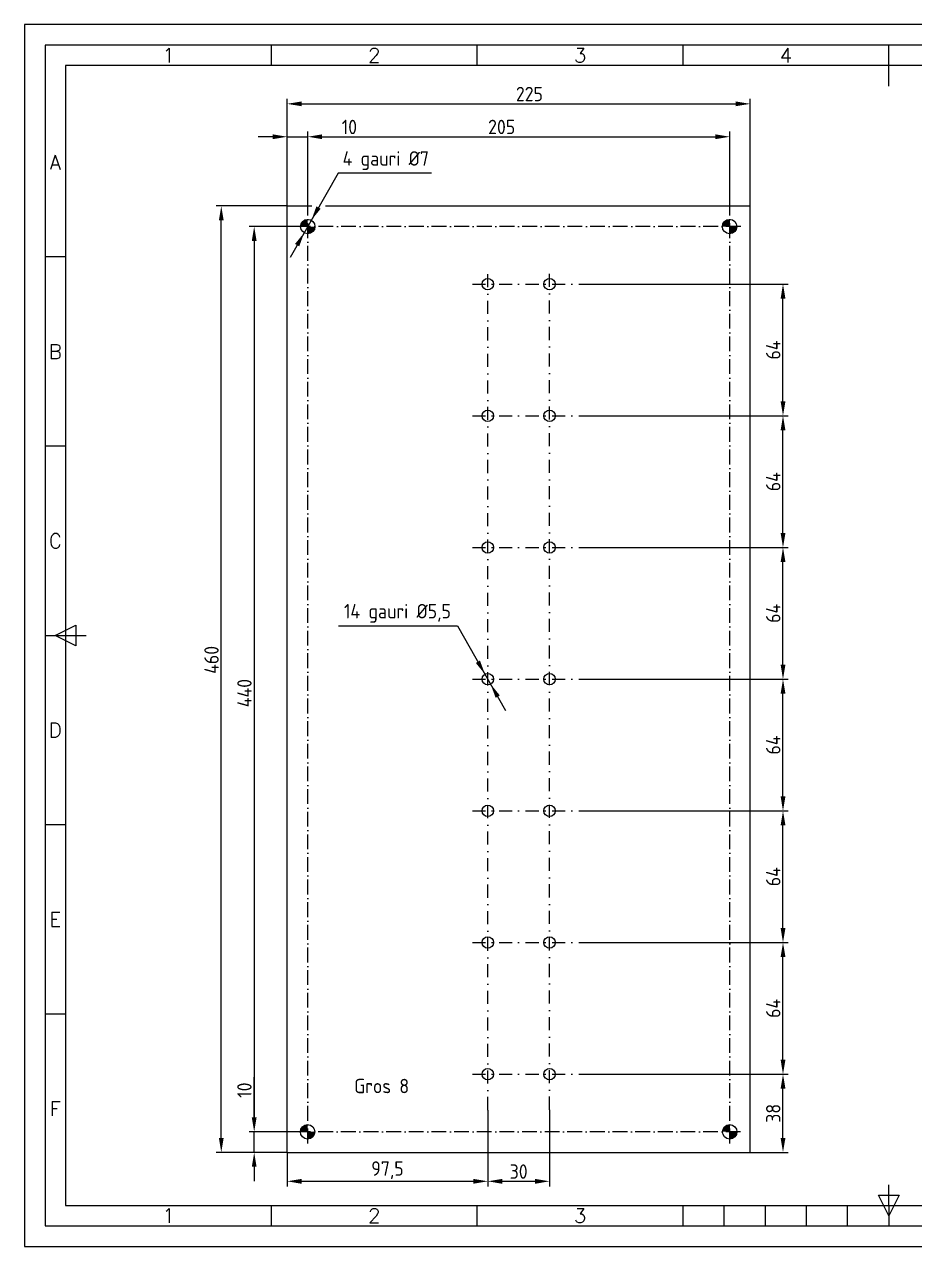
# Model space of a CAD drawing. Header units: millimetres. Extents: x 173 to 1013, y 10 to 307.
# Drawn here: x 592.9 to 809.1, y 10.1 to 307.1 of the extents above; entities that cross this region are included whole.
import ezdxf
from ezdxf.enums import TextEntityAlignment as Align

# ---------------------------------------------------------------- set-up
doc = ezdxf.new("R2010")
doc.units = ezdxf.units.MM
doc.linetypes.add('ACAD_ISO10W100', pattern=[18, 12, -3, 0, -3])
doc.linetypes.add('DASHDOT2', pattern=[12.7, 6.35, -3.175, 0, -3.175])
for name, color, linetype in [('AXE', 1, 'DASHDOT2'), ('COTE', 1, 'Continuous'), ('LIN_GR', 3, 'Continuous')]:
    doc.layers.add(name, color=color, linetype=linetype)
doc.styles.add('ISO', font='SIMPLEX.shx')
doc.styles.add('ISOCP', font='SIMPLEX.SHX')
doc.styles.add('ISOCPR', font='isocpr.shx')
doc.dimstyles.new('ISO-25', dxfattribs={"dimtxt": 2.5, "dimasz": 2.5, "dimexe": 1.25, "dimexo": 0.625, "dimtad": 1, "dimtxsty": 'Standard', "dimcen": 2.5, "dimadec": 0, "dimazin": 0, "dimtfac": 1, "dimtmove": 0, "dimatfit": 3, "dimfxl": 1, "dimarcsym": 0})

# ---------------------------------------------------------------- blocks, each defined once
blk = doc.blocks.new('*D27')
at = {"color": 1, "transparency": 16777216}
for p, q in [((656.68, 263), (639.43, 263)), ((640.68, 36.5), (640.68, 259.5)), ((656.68, 33), (639.43, 33))]:
    blk.add_line(p, q, dxfattribs=at)
for points in [[(640.1, 259.5), (641.26, 259.5), (640.68, 263)], [(640.1, 36.5), (641.26, 36.5), (640.68, 33)]]:
    blk.add_solid(points, dxfattribs=at)
at = {"layer": 'Defpoints', "color": 0, "transparency": 16777216}
for p in [(640.68, 263), (656.68, 263), (656.68, 33)]:
    blk.add_point(p, dxfattribs=at)
at = {"color": 1, "transparency": 16777216, "insert": (638.31, 152.69), "char_height": 3.5, "attachment_point": 5, "rotation": 90, "style": 'ISOCPR'}
blk.add_mtext('460', dxfattribs=at)
blk = doc.blocks.new('*D22')
at = {"color": 1, "transparency": 16777216}
for p, q in [((658.73, 258), (647.43, 258)), ((648.68, 254.5), (648.68, 41.5)), ((658.69, 38), (647.43, 38))]:
    blk.add_line(p, q, dxfattribs=at)
for points in [[(648.1, 254.5), (649.26, 254.5), (648.68, 258)], [(648.1, 41.5), (649.26, 41.5), (648.68, 38)]]:
    blk.add_solid(points, dxfattribs=at)
at = {"layer": 'Defpoints', "color": 0, "transparency": 16777216}
for p in [(658.73, 258), (648.68, 38), (658.69, 38)]:
    blk.add_point(p, dxfattribs=at)
at = {"color": 1, "transparency": 16777216, "insert": (646.31, 144.62), "char_height": 3.5, "attachment_point": 5, "rotation": 90, "style": 'ISOCPR'}
blk.add_mtext('440', dxfattribs=at)
blk = doc.blocks.new('a3')
at = {"color": 70}
for p, q in [((-360, 287), (-360, 292)), ((-310, 287), (-310, 292)), ((-260, 287), (-260, 292)), ((-210, 282), (-210, 292)), ((-410, 240.5), (-415, 240.5)), ((-410, 194.5), (-415, 194.5)), ((-415, 148.5), (-405, 148.5)), ((-412.5, 148.5), (-407.5, 151)), ((-407.5, 146), (-412.5, 148.5)), ((-407.5, 151), (-407.5, 146)), ((-410, 102.5), (-415, 102.5)), ((-410, 56.5), (-415, 56.5)), ((-210, 10), (-210, 15)), ((-212.5, 12.5), (-207.5, 12.5)), ((-210, 7.5), (-212.5, 12.5)), ((-207.5, 12.5), (-210, 7.5)), ((-360, 5), (-360, 10)), ((-310, 5), (-310, 10)), ((-260, 5), (-260, 10)), ((-250, 5), (-250, 10)), ((-240, 5), (-240, 10)), ((-230, 5), (-230, 10)), ((-220, 5), (-220, 10)), ((-210, 10), (-210, 5)), ((-260, 5), (-160, 5))]:
    blk.add_line(p, q, dxfattribs=at)
at = {"color": 240}
for points in [[(0, 297), (-420, 297), (-420, 0), (0, 0)], [(-5, 292), (-415, 292), (-415, 5), (-5, 5)]]:
    blk.add_lwpolyline(points, close=True, dxfattribs=at)
at = {"color": 70}
blk.add_lwpolyline([(-10, 287), (-410, 287), (-410, 10), (-10, 10)], close=True, dxfattribs=at)
at = {"color": 50}
for s, style, p in [('1', 'ISOCP', (-385, 289.5)), ('2', 'ISO', (-335, 289.5)), ('3', 'ISO', (-285, 289.5)), ('4', 'ISO', (-235, 289.5)), ('A', 'ISO', (-412.5, 263.5)), ('B', 'ISO', (-412.5, 217.5)), ('C', 'ISO', (-412.5, 171.5)), ('D', 'ISO', (-412.5, 125.5)), ('E', 'ISO', (-412.5, 79.5)), ('F', 'ISO', (-412.5, 33.5)), ('1', 'ISOCP', (-385, 7.5)), ('2', 'ISO', (-335, 7.5)), ('3', 'ISO', (-285, 7.5))]:
    blk.add_text(s, height=3.5, dxfattribs=dict(at, style=style)).set_placement(p, align=Align.MIDDLE)
blk = doc.blocks.new('*D23')
at = {"layer": 'COTE', "color": 1, "linetype": 'Continuous', "transparency": 16777216}
for p, q in [((705.43, 43.29), (705.43, 24.72)), ((656.68, 33), (656.68, 24.72)), ((660.18, 25.97), (701.93, 25.97))]:
    blk.add_line(p, q, dxfattribs=at)
for points in [[(660.18, 26.55), (660.18, 25.38), (656.68, 25.97)], [(701.93, 26.55), (701.93, 25.38), (705.43, 25.97)]]:
    blk.add_solid(points, dxfattribs=at)
at = {"layer": 'Defpoints', "color": 0, "linetype": 'Continuous', "transparency": 16777216}
for p in [(705.43, 43.29), (656.68, 33), (705.43, 25.97)]:
    blk.add_point(p, dxfattribs=at)
at = {"layer": 'COTE', "color": 1, "linetype": 'Continuous', "transparency": 16777216, "insert": (681.06, 28.67), "char_height": 3.5, "attachment_point": 5, "style": 'ISOCPR'}
blk.add_mtext('97,5', dxfattribs=at)
blk = doc.blocks.new('*D24')
at = {"color": 1, "transparency": 16777216}
for p, q in [((648.68, 41.5), (648.68, 51.25)), ((658.69, 38), (647.43, 38)), ((648.68, 33), (648.68, 38)), ((656.68, 33), (647.43, 33)), ((648.68, 29.5), (648.68, 26))]:
    blk.add_line(p, q, dxfattribs=at)
for points in [[(648.1, 41.5), (649.26, 41.5), (648.68, 38)], [(648.1, 29.5), (649.26, 29.5), (648.68, 33)]]:
    blk.add_solid(points, dxfattribs=at)
at = {"layer": 'Defpoints', "color": 0, "transparency": 16777216}
for p in [(648.68, 38), (658.69, 38), (656.68, 33)]:
    blk.add_point(p, dxfattribs=at)
at = {"color": 1, "transparency": 16777216, "insert": (646.31, 48.12), "char_height": 3.5, "attachment_point": 5, "rotation": 90, "style": 'ISOCPR'}
blk.add_mtext('10', dxfattribs=at)
blk = doc.blocks.new('*D13')
at = {"layer": 'COTE', "color": 1, "linetype": 'Continuous', "transparency": 16777216}
for p, q in [((728.39, 116), (778.4, 116)), ((777.15, 87.5), (777.15, 112.5)), ((728.39, 84), (778.4, 84))]:
    blk.add_line(p, q, dxfattribs=at)
for points in [[(776.57, 112.5), (777.74, 112.5), (777.15, 116)], [(776.57, 87.5), (777.74, 87.5), (777.15, 84)]]:
    blk.add_solid(points, dxfattribs=at)
at = {"layer": 'Defpoints', "color": 0, "linetype": 'Continuous', "transparency": 16777216}
for p in [(728.39, 116), (777.15, 116), (728.39, 84)]:
    blk.add_point(p, dxfattribs=at)
at = {"layer": 'COTE', "color": 1, "linetype": 'Continuous', "transparency": 16777216, "insert": (774.78, 100), "char_height": 3.5, "attachment_point": 5, "rotation": 90, "style": 'ISOCPR'}
blk.add_mtext('64', dxfattribs=at)
blk = doc.blocks.new('*D14')
at = {"layer": 'COTE', "color": 1, "linetype": 'Continuous', "transparency": 16777216}
for p, q in [((728.39, 84), (778.4, 84)), ((777.15, 55.5), (777.15, 80.5)), ((728.39, 52), (778.4, 52))]:
    blk.add_line(p, q, dxfattribs=at)
for points in [[(776.57, 80.5), (777.74, 80.5), (777.15, 84)], [(776.57, 55.5), (777.74, 55.5), (777.15, 52)]]:
    blk.add_solid(points, dxfattribs=at)
at = {"layer": 'Defpoints', "color": 0, "linetype": 'Continuous', "transparency": 16777216}
for p in [(728.39, 84), (777.15, 84), (728.39, 52)]:
    blk.add_point(p, dxfattribs=at)
at = {"layer": 'COTE', "color": 1, "linetype": 'Continuous', "transparency": 16777216, "insert": (774.78, 68), "char_height": 3.5, "attachment_point": 5, "rotation": 90, "style": 'ISOCPR'}
blk.add_mtext('64', dxfattribs=at)
blk = doc.blocks.new('*D15')
at = {"layer": 'COTE', "color": 1, "linetype": 'Continuous', "transparency": 16777216}
for p, q in [((728.39, 52), (778.4, 52)), ((777.15, 36.5), (777.15, 48.5)), ((769.18, 33), (778.4, 33))]:
    blk.add_line(p, q, dxfattribs=at)
for points in [[(776.57, 48.5), (777.74, 48.5), (777.15, 52)], [(776.57, 36.5), (777.74, 36.5), (777.15, 33)]]:
    blk.add_solid(points, dxfattribs=at)
at = {"layer": 'Defpoints', "color": 0, "linetype": 'Continuous', "transparency": 16777216}
for p in [(728.39, 52), (777.15, 52), (769.18, 33)]:
    blk.add_point(p, dxfattribs=at)
at = {"layer": 'COTE', "color": 1, "linetype": 'Continuous', "transparency": 16777216, "insert": (774.78, 42.5), "char_height": 3.5, "attachment_point": 5, "rotation": 90, "style": 'ISOCPR'}
blk.add_mtext('38', dxfattribs=at)
blk = doc.blocks.new('*D16')
at = {"layer": 'COTE', "color": 1, "linetype": 'Continuous', "transparency": 16777216}
for p, q in [((705.43, 43.29), (705.43, 24.72)), ((720.43, 43.37), (720.43, 24.72)), ((708.93, 25.97), (716.93, 25.97))]:
    blk.add_line(p, q, dxfattribs=at)
for points in [[(708.93, 26.55), (708.93, 25.38), (705.43, 25.97)], [(716.93, 26.55), (716.93, 25.38), (720.43, 25.97)]]:
    blk.add_solid(points, dxfattribs=at)
at = {"layer": 'Defpoints', "color": 0, "linetype": 'Continuous', "transparency": 16777216}
for p in [(705.43, 43.29), (720.43, 43.37), (720.43, 25.97)]:
    blk.add_point(p, dxfattribs=at)
at = {"layer": 'COTE', "color": 1, "linetype": 'Continuous', "transparency": 16777216, "insert": (712.93, 28.34), "char_height": 3.5, "attachment_point": 5, "style": 'ISOCPR'}
blk.add_mtext('30', dxfattribs=at)
blk = doc.blocks.new('*D17')
at = {"layer": 'COTE', "color": 1, "linetype": 'Continuous', "transparency": 16777216}
for p, q in [((728.39, 180), (778.4, 180)), ((777.15, 151.5), (777.15, 176.5)), ((728.39, 148), (778.4, 148))]:
    blk.add_line(p, q, dxfattribs=at)
for points in [[(776.57, 176.5), (777.74, 176.5), (777.15, 180)], [(776.57, 151.5), (777.74, 151.5), (777.15, 148)]]:
    blk.add_solid(points, dxfattribs=at)
at = {"layer": 'Defpoints', "color": 0, "linetype": 'Continuous', "transparency": 16777216}
for p in [(728.39, 180), (777.15, 180), (728.39, 148)]:
    blk.add_point(p, dxfattribs=at)
at = {"layer": 'COTE', "color": 1, "linetype": 'Continuous', "transparency": 16777216, "insert": (774.78, 164), "char_height": 3.5, "attachment_point": 5, "rotation": 90, "style": 'ISOCPR'}
blk.add_mtext('64', dxfattribs=at)
blk = doc.blocks.new('*D18')
at = {"layer": 'COTE', "color": 1, "linetype": 'Continuous', "transparency": 16777216}
for p, q in [((728.39, 148), (778.4, 148)), ((777.15, 119.5), (777.15, 144.5)), ((728.39, 116), (778.4, 116))]:
    blk.add_line(p, q, dxfattribs=at)
for points in [[(776.57, 144.5), (777.74, 144.5), (777.15, 148)], [(776.57, 119.5), (777.74, 119.5), (777.15, 116)]]:
    blk.add_solid(points, dxfattribs=at)
at = {"layer": 'Defpoints', "color": 0, "linetype": 'Continuous', "transparency": 16777216}
for p in [(728.39, 148), (777.15, 148), (728.39, 116)]:
    blk.add_point(p, dxfattribs=at)
at = {"layer": 'COTE', "color": 1, "linetype": 'Continuous', "transparency": 16777216, "insert": (774.78, 132), "char_height": 3.5, "attachment_point": 5, "rotation": 90, "style": 'ISOCPR'}
blk.add_mtext('64', dxfattribs=at)
blk = doc.blocks.new('*D19')
at = {"layer": 'COTE', "color": 1, "linetype": 'Continuous', "transparency": 16777216}
for p, q in [((728.39, 244), (778.4, 244)), ((777.15, 215.5), (777.15, 240.5)), ((728.39, 212), (778.4, 212))]:
    blk.add_line(p, q, dxfattribs=at)
for points in [[(776.57, 240.5), (777.74, 240.5), (777.15, 244)], [(776.57, 215.5), (777.74, 215.5), (777.15, 212)]]:
    blk.add_solid(points, dxfattribs=at)
at = {"layer": 'Defpoints', "color": 0, "linetype": 'Continuous', "transparency": 16777216}
for p in [(728.39, 244), (777.15, 244), (728.39, 212)]:
    blk.add_point(p, dxfattribs=at)
at = {"layer": 'COTE', "color": 1, "linetype": 'Continuous', "transparency": 16777216, "insert": (774.78, 228), "char_height": 3.5, "attachment_point": 5, "rotation": 90, "style": 'ISOCPR'}
blk.add_mtext('64', dxfattribs=at)
blk = doc.blocks.new('*D20')
at = {"layer": 'COTE', "color": 1, "linetype": 'Continuous', "transparency": 16777216}
for p, q in [((728.39, 212), (778.4, 212)), ((777.15, 183.5), (777.15, 208.5)), ((728.39, 180), (778.4, 180))]:
    blk.add_line(p, q, dxfattribs=at)
for points in [[(776.57, 208.5), (777.74, 208.5), (777.15, 212)], [(776.57, 183.5), (777.74, 183.5), (777.15, 180)]]:
    blk.add_solid(points, dxfattribs=at)
at = {"layer": 'Defpoints', "color": 0, "linetype": 'Continuous', "transparency": 16777216}
for p in [(728.39, 212), (777.15, 212), (728.39, 180)]:
    blk.add_point(p, dxfattribs=at)
at = {"layer": 'COTE', "color": 1, "linetype": 'Continuous', "transparency": 16777216, "insert": (774.78, 196), "char_height": 3.5, "attachment_point": 5, "rotation": 90, "style": 'ISOCPR'}
blk.add_mtext('64', dxfattribs=at)
blk = doc.blocks.new('*D25')
at = {"color": 1, "transparency": 16777216}
for p, q in [((656.68, 263), (656.68, 289.07)), ((769.18, 263), (769.18, 289.07)), ((660.18, 287.82), (765.68, 287.82))]:
    blk.add_line(p, q, dxfattribs=at)
for points in [[(660.18, 288.4), (660.18, 287.24), (656.68, 287.82)], [(765.68, 288.4), (765.68, 287.24), (769.18, 287.82)]]:
    blk.add_solid(points, dxfattribs=at)
at = {"layer": 'Defpoints', "color": 0, "transparency": 16777216}
for p in [(769.18, 287.82), (656.68, 263), (769.18, 263)]:
    blk.add_point(p, dxfattribs=at)
at = {"color": 1, "transparency": 16777216, "insert": (715.55, 290.2), "char_height": 3.5, "attachment_point": 5, "style": 'ISOCPR'}
blk.add_mtext('225', dxfattribs=at)
blk = doc.blocks.new('*D21')
at = {"color": 1, "transparency": 16777216}
for p, q in [((661.68, 271.82), (661.68, 281.07)), ((665.18, 279.82), (760.73, 279.82)), ((764.23, 260.77), (764.23, 281.07))]:
    blk.add_line(p, q, dxfattribs=at)
for points in [[(665.18, 280.4), (665.18, 279.24), (661.68, 279.82)], [(760.73, 280.4), (760.73, 279.24), (764.23, 279.82)]]:
    blk.add_solid(points, dxfattribs=at)
at = {"layer": 'Defpoints', "color": 0, "transparency": 16777216}
for p in [(764.23, 279.82), (661.68, 271.82), (764.23, 260.77)]:
    blk.add_point(p, dxfattribs=at)
at = {"color": 1, "transparency": 16777216, "insert": (708.8, 282.2), "char_height": 3.5, "attachment_point": 5, "style": 'ISOCPR'}
blk.add_mtext('205', dxfattribs=at)
blk = doc.blocks.new('*D26')
at = {"color": 1, "transparency": 16777216}
for p, q in [((653.18, 279.82), (649.68, 279.82)), ((656.68, 263), (656.68, 281.07)), ((656.68, 279.82), (661.68, 279.82)), ((661.68, 260.77), (661.68, 281.07)), ((665.18, 279.82), (674.93, 279.82))]:
    blk.add_line(p, q, dxfattribs=at)
for points in [[(653.18, 280.4), (653.18, 279.24), (656.68, 279.82)], [(665.18, 280.4), (665.18, 279.24), (661.68, 279.82)]]:
    blk.add_solid(points, dxfattribs=at)
at = {"layer": 'Defpoints', "color": 0, "transparency": 16777216}
for p in [(661.68, 279.82), (656.68, 263), (661.68, 260.77)]:
    blk.add_point(p, dxfattribs=at)
at = {"color": 1, "transparency": 16777216, "insert": (671.81, 282.2), "char_height": 3.5, "attachment_point": 5, "style": 'ISOCPR'}
blk.add_mtext('10', dxfattribs=at)

msp = doc.modelspace()

# ---------------------------------------------------------------- hatches: boundary and pattern name
at = {"layer": 'COTE', "linetype": 'Continuous'}
h = msp.add_hatch(color=2, dxfattribs=at)
h.paths.add_polyline_path([(661.681, 259.748, 0.41221636), (659.943, 257.9981), (661.681, 257.9981)])
h.paths.add_polyline_path([(663.443, 257.9981), (661.681, 257.9981), (661.681, 256.2481, 0.41621359)])
h = msp.add_hatch(color=2, dxfattribs=at)
h.paths.add_polyline_path([(764.2344, 259.7472, 0.42316971), (762.431, 257.9981), (764.2344, 257.9981)])
h.paths.add_polyline_path([(765.931, 257.9981), (764.2344, 257.9981), (764.2344, 256.2489, 0.40531378)])
h = msp.add_hatch(color=2, dxfattribs=at)
h.paths.add_polyline_path([(661.681, 39.7461, 0.41868397), (659.9044, 37.9963), (661.681, 37.9963)])
h.paths.add_polyline_path([(663.4044, 37.9963), (661.681, 37.9963), (661.681, 36.2465, 0.40975724)])
h = msp.add_hatch(color=2, dxfattribs=at)
h.paths.add_polyline_path([(764.2344, 39.7461, 0.41868397), (762.4577, 37.9963), (764.2344, 37.9963)])
h.paths.add_polyline_path([(765.9577, 37.9963), (764.2344, 37.9963), (764.2344, 36.2465, 0.40975724)])

# ---------------------------------------------------------------- linework, layer by layer
at = {"color": 1}
for p, q in [((669.0816, 270.9981), (657.3789, 250.4407)), ((691.731, 270.9981), (669.0816, 270.9981)), ((669.1883, 160.9771), (698.0425, 160.9771)), ((698.0425, 160.9771), (709.7452, 140.4197))]:
    msp.add_line(p, q, dxfattribs=at)
at = {"color": 1, "linetype": 'ACAD_ISO10W100', "ltscale": 0.3}
for p, q in [((661.681, 35.1846), (661.681, 260.772)), ((764.2344, 35.1846), (764.2344, 260.772)), ((766.8867, 257.9981), (658.7274, 257.9981)), ((766.8481, 37.9963), (658.6888, 37.9963))]:
    msp.add_line(p, q, dxfattribs=at)
at = {"color": 7}
for centre, radius in [((661.693, 257.9981), 1.75), ((764.181, 257.9981), 1.75), ((705.431, 243.9981), 1.375), ((720.431, 243.9981), 1.375), ((705.431, 211.9981), 1.375), ((720.431, 211.9981), 1.375), ((705.431, 179.9981), 1.375), ((720.431, 179.9981), 1.375), ((705.431, 147.9981), 1.375), ((720.431, 147.9981), 1.375), ((705.431, 115.9981), 1.375), ((720.431, 115.9981), 1.375), ((705.431, 83.9981), 1.375), ((720.431, 83.9981), 1.375), ((705.431, 51.9981), 1.375), ((720.431, 51.9981), 1.375), ((661.6544, 37.9963), 1.75), ((764.2077, 37.9963), 1.75)]:
    msp.add_circle(centre, radius, dxfattribs=at)
at = {"color": 1}
for points in [[(663.7981, 262.896), (664.812, 262.3188), (662.5735, 259.5657)], [(658.6035, 253.771), (659.6174, 253.1938), (660.8419, 256.5241)], [(703.5262, 152.5233), (702.5123, 151.9461), (704.7508, 149.193)], [(708.3498, 144.05), (707.3359, 143.4728), (706.1113, 146.8031)]]:
    msp.add_solid(points, dxfattribs=at)
at = {"layer": 'AXE', "color": 1, "linetype": 'DASHDOT2', "ltscale": 0.5}
for p, q in [((705.431, 43.2928), (705.431, 246.675)), ((720.431, 43.3692), (720.431, 246.6081)), ((701.7176, 243.9981), (728.3865, 243.9981)), ((701.7176, 211.9981), (728.3865, 211.9981)), ((701.7176, 179.9981), (728.3865, 179.9981)), ((701.7176, 147.9981), (728.3865, 147.9981)), ((701.7176, 115.9981), (728.3865, 115.9981)), ((701.7176, 83.9981), (728.3865, 83.9981)), ((701.7176, 51.9981), (728.3865, 51.9981))]:
    msp.add_line(p, q, dxfattribs=at)
at = {"layer": 'LIN_GR', "color": 7}
for p, q in [((656.681, 32.9981), (656.681, 262.9981)), ((656.681, 262.9981), (662.7073, 262.9981)), ((665.9973, 262.9981), (769.181, 262.9981)), ((769.181, 32.9981), (769.181, 262.9981)), ((656.681, 32.9981), (769.181, 32.9981))]:
    msp.add_line(p, q, dxfattribs=at)

# ---------------------------------------------------------------- block references
msp.add_blockref('a3', (1012.8611, 10.1141))

# ---------------------------------------------------------------- texts
at = {"color": 2, "style": 'ISOCPR'}
msp.add_text('Gros 8', height=3.5, dxfattribs=at).set_placement((672.9802, 47.3763))
at = {"color": 1, "char_height": 3.5, "attachment_point": 5, "style": 'ISOCPR'}
for s, insert in [('4 gauri %%c7', (680.6459, 274.0178)), ('14 gauri %%c5,5', (683.4792, 163.9969))]:
    msp.add_mtext(s, dxfattribs=dict(at, insert=insert))

# ---------------------------------------------------------------- dimensions: what is measured, and where the dimension line sits
at = {"color": 1}
dim = msp.add_linear_dim(base=(769.181, 287.8212), p1=(656.681, 262.9981), p2=(769.181, 262.9981), dimstyle='ISO-25', override={"dimtxt": 3.5, "dimasz": 3.5, "dimexo": 0, "dimlfac": 2, "dimtxsty": 'ISOCPR', "dimcen": 3.5, "dimclrd": 1, "dimclre": 1, "dimclrt": 1, "dimlwd": 65535, "dimlwe": 65535}, dxfattribs=at)
dim.commit()
dim.dimension.update_dxf_attribs({"geometry": '*D25', "text_midpoint": (715.5514, 287.8212), "dimtype": 160})
dim = msp.add_linear_dim(base=(661.681, 279.8212), p1=(656.681, 262.9981), p2=(661.681, 260.772), dimstyle='ISO-25', override={"dimtxt": 3.5, "dimasz": 3.5, "dimexo": 0, "dimlfac": 2, "dimtxsty": 'ISOCPR', "dimcen": 3.5, "dimclrd": 1, "dimclre": 1, "dimclrt": 1, "dimlwd": 65535, "dimlwe": 65535}, dxfattribs=at)
dim.commit()
dim.dimension.update_dxf_attribs({"geometry": '*D26', "text_midpoint": (671.806, 282.1962)})
dim = msp.add_linear_dim(base=(764.2344, 279.8212), p1=(661.6809, 271.8212), p2=(764.2344, 260.772), text='205', dimstyle='ISO-25', override={"dimtxt": 3.5, "dimasz": 3.5, "dimexo": 0, "dimlfac": 2, "dimtxsty": 'ISOCPR', "dimcen": 3.5, "dimclrd": 1, "dimclre": 1, "dimclrt": 1, "dimlwd": 65535, "dimlwe": 65535}, dxfattribs=at)
dim.commit()
dim.dimension.update_dxf_attribs({"geometry": '*D21', "text_midpoint": (708.7993, 279.8212), "dimtype": 160})
dim = msp.add_linear_dim(base=(640.681, 262.9981), p1=(656.681, 32.9981), p2=(656.681, 262.9981), angle=90, dimstyle='ISO-25', override={"dimtxt": 3.5, "dimasz": 3.5, "dimexo": 0, "dimlfac": 2, "dimtxsty": 'ISOCPR', "dimcen": 3.5, "dimclrd": 1, "dimclre": 1, "dimclrt": 1, "dimlwd": 65535, "dimlwe": 65535}, dxfattribs=at)
dim.commit()
dim.dimension.update_dxf_attribs({"geometry": '*D27', "text_midpoint": (640.681, 152.6868), "dimtype": 160})
dim = msp.add_linear_dim(base=(648.681, 37.9963), p1=(658.7274, 257.9981), p2=(658.6888, 37.9963), angle=90, text='440', dimstyle='ISO-25', override={"dimtxt": 3.5, "dimasz": 3.5, "dimexo": 0, "dimlfac": 2, "dimtxsty": 'ISOCPR', "dimcen": 3.5, "dimclrd": 1, "dimclre": 1, "dimclrt": 1, "dimlwd": 65535, "dimlwe": 65535}, dxfattribs=at)
dim.commit()
dim.dimension.update_dxf_attribs({"geometry": '*D22', "text_midpoint": (648.681, 144.6206), "dimtype": 160})
dim = msp.add_linear_dim(base=(648.681, 37.9963), p1=(656.681, 32.9981), p2=(658.6888, 37.9963), angle=90, dimstyle='ISO-25', override={"dimtxt": 3.5, "dimasz": 3.5, "dimexo": 0, "dimlfac": 2, "dimtxsty": 'ISOCPR', "dimcen": 3.5, "dimclrd": 1, "dimclre": 1, "dimclrt": 1, "dimlwd": 65535, "dimlwe": 65535}, dxfattribs=at)
dim.commit()
dim.dimension.update_dxf_attribs({"geometry": '*D24', "text_midpoint": (646.306, 48.1213)})
at = {"layer": 'COTE', "color": 2, "linetype": 'Continuous'}
for base, p1, p2, picture, middle in [((777.1517, 243.9981), (728.3865, 211.9981), (728.3865, 243.9981), '*D19', (774.7767, 227.9981)), ((777.1517, 211.9981), (728.3865, 179.9981), (728.3865, 211.9981), '*D20', (774.7767, 195.9981)), ((777.1517, 179.9981), (728.3865, 147.9981), (728.3865, 179.9981), '*D17', (774.7767, 163.9981)), ((777.1517, 147.9981), (728.3865, 115.9981), (728.3865, 147.9981), '*D18', (774.7767, 131.9981)), ((777.1517, 115.9981), (728.3865, 83.9981), (728.3865, 115.9981), '*D13', (774.7767, 99.9981)), ((777.1517, 83.9981), (728.3865, 51.9981), (728.3865, 83.9981), '*D14', (774.7767, 67.9981)), ((777.1517, 51.9981), (769.181, 32.9981), (728.3865, 51.9981), '*D15', (774.7767, 42.4981))]:
    dim = msp.add_linear_dim(base=base, p1=p1, p2=p2, angle=90, dimstyle='ISO-25', override={"dimtxt": 3.5, "dimasz": 3.5, "dimexo": 0, "dimlfac": 2, "dimtxsty": 'ISOCPR', "dimcen": 3.5, "dimclrd": 1, "dimclre": 1, "dimclrt": 1, "dimlwd": 65535, "dimlwe": 65535}, dxfattribs=at)
    dim.commit()
    dim.dimension.update_dxf_attribs({"geometry": picture, "text_midpoint": middle})
for base, p1, p2, picture, middle in [((705.431, 25.9663), (656.681, 32.9981), (705.431, 43.2928), '*D23', (681.056, 28.6746)), ((720.431, 25.9663), (705.431, 43.2928), (720.431, 43.3692), '*D16', (712.931, 28.3413))]:
    dim = msp.add_linear_dim(base=base, p1=p1, p2=p2, dimstyle='ISO-25', override={"dimtxt": 3.5, "dimasz": 3.5, "dimexo": 0, "dimlfac": 2, "dimtxsty": 'ISOCPR', "dimcen": 3.5, "dimclrd": 1, "dimclre": 1, "dimclrt": 1, "dimlwd": 65535, "dimlwe": 65535}, dxfattribs=at)
    dim.commit()
    dim.dimension.update_dxf_attribs({"geometry": picture, "text_midpoint": middle})

doc.saveas('drawing.dxf')
